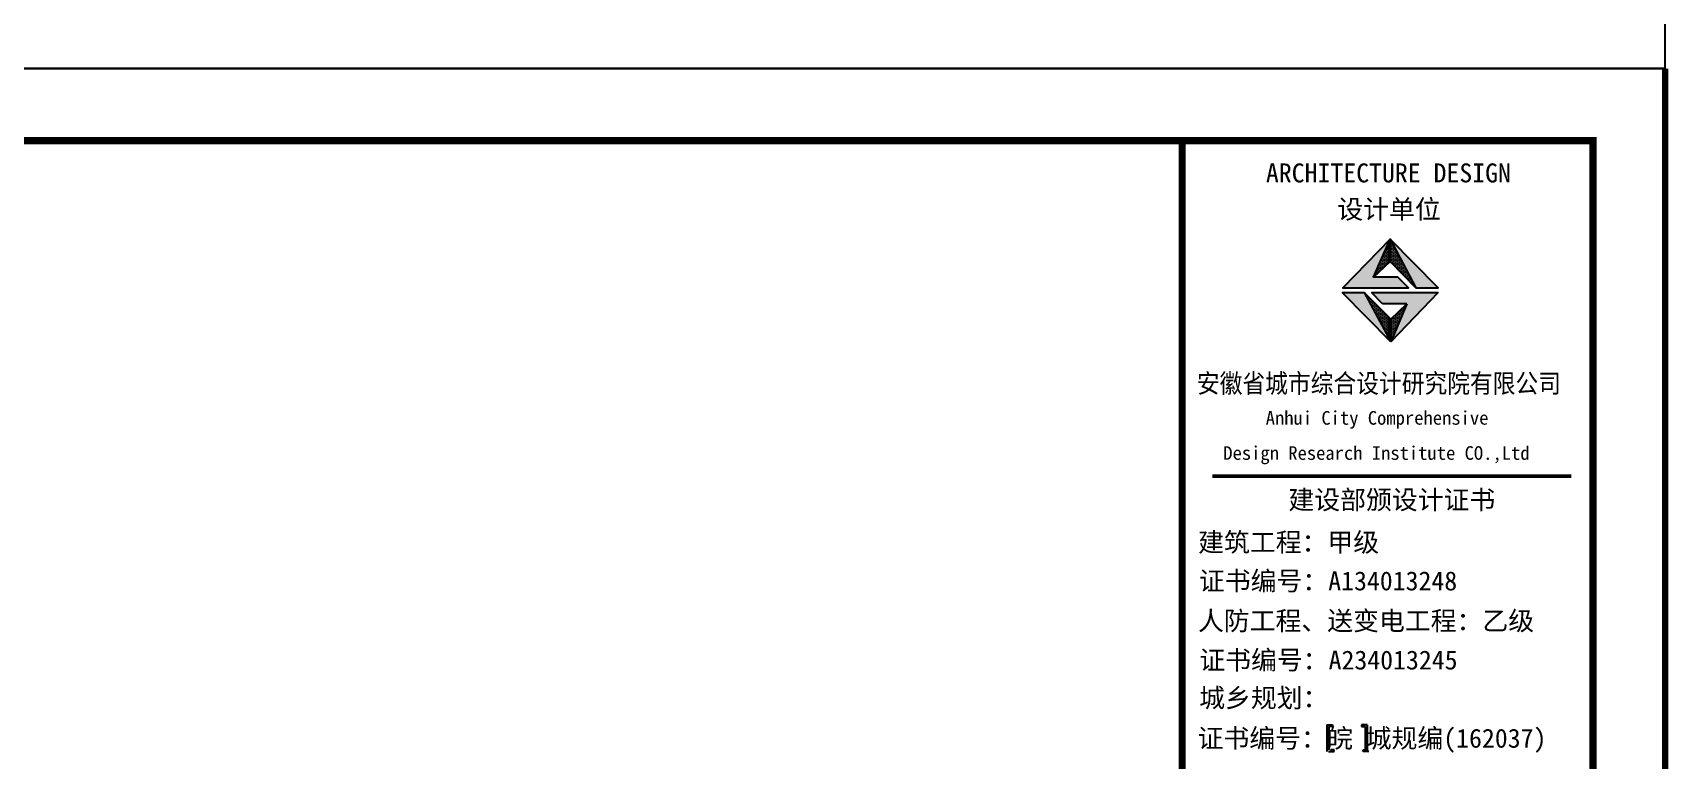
# Model space of a CAD drawing. Extents: x 4150464 to 4450492, y 75142 to 874437.
# Drawn here: x 4411926 to 4450492, y 610136 to 627296 of the extents above; entities that cross this region are included whole.
import ezdxf

# ---------------------------------------------------------------- set-up
doc = ezdxf.new("R2010")
doc.units = 0
doc.header["$LTSCALE"] = 1000
doc.header["$MEASUREMENT"] = 0
for name, color, linetype in [('A_DE_DETAIL_3', 144, 'Continuous'), ('PUB_TEXT', 7, 'Continuous'), ('PUB_TITLE', 4, 'Continuous'), ('图框', 7, 'Continuous')]:
    doc.layers.add(name, color=color, linetype=linetype)
doc.styles.add('黑体', font='simhei.ttf')
pattern_1 = [(0, (569013.884, 2086214.28), (15.9375, 31.875), [0, -31.875])]

# ---------------------------------------------------------------- blocks, each defined once
blk = doc.blocks.new('10')
at = {"layer": 'PUB_TITLE'}
blk.add_lwpolyline([(3429295, -238179), (3631425, -238179), (3631425, -95209), (3429295, -95209)], close=True, dxfattribs=at)

msp = doc.modelspace()

# ---------------------------------------------------------------- hatches: boundary and pattern name
for points in [[(4443544, 621532), (4443931, 622430), (4442815, 621283), (4444369, 621283), (4444111, 621532)], [(4443544, 621532), (4443931, 622430), (4442815, 621283), (4444369, 621283), (4444111, 621532)], [(4444540, 621278), (4445066, 621278), (4443931, 622430)], [(4444540, 621278), (4445066, 621278), (4443931, 622430)]]:
    msp.add_hatch(color=1).paths.add_polyline_path(points)
at = {"layer": 'A_DE_DETAIL_3'}
for points in [[(4443318, 621167), (4442802, 621167), (4443946, 620006)], [(4443318, 621167), (4442802, 621167), (4443946, 620006)], [(4443496, 621171), (4443750, 620905), (4444324, 620905), (4443946, 620006), (4445067, 621171)], [(4443496, 621171), (4443750, 620905), (4444324, 620905), (4443946, 620006), (4445067, 621171)]]:
    msp.add_hatch(color=1, dxfattribs=at).paths.add_polyline_path(points)
at = {"layer": 'PUB_TEXT'}
h = msp.add_hatch(dxfattribs=at)
h.set_pattern_fill('DOTS', color=256, scale=510, style=0)
h.set_pattern_definition(pattern_1)
h.paths.add_polyline_path([(4443946, 620006), (4443946, 620541), (4443318, 621167)])
h.paths.add_polyline_path([(4444324, 620905), (4443946, 620541), (4443946, 620006)])
h.paths.add_polyline_path([(4443931, 622430), (4443931, 621902), (4444540, 621278)])
h.paths.add_polyline_path([(4443931, 621902), (4443931, 622430), (4443544, 621532)])
h = msp.add_hatch(dxfattribs=at)
h.set_pattern_fill('DOTS', color=256, scale=510, style=0)
h.set_pattern_definition(pattern_1)
h.paths.add_polyline_path([(4443946, 620006), (4443946, 620541), (4443318, 621167)])
h.paths.add_polyline_path([(4444324, 620905), (4443946, 620541), (4443946, 620006)])
h.paths.add_polyline_path([(4443931, 622430), (4443931, 621902), (4444540, 621278)])
h.paths.add_polyline_path([(4443931, 621902), (4443931, 622430), (4443544, 621532)])
at = {"layer": '图框'}
for points in [[(4442490, 610930), (4442577, 610930), (4442577, 610973), (4442537, 610973), (4442443, 610973), (4442443, 610340), (4442537, 610340), (4442577, 610340), (4442577, 610384), (4442490, 610384)], [(4442490, 610930), (4442577, 610930), (4442577, 610973), (4442537, 610973), (4442443, 610973), (4442443, 610340), (4442537, 610340), (4442577, 610340), (4442577, 610384), (4442490, 610384)], [(4443348, 610384), (4443261, 610384), (4443261, 610340), (4443301, 610340), (4443395, 610340), (4443395, 610973), (4443301, 610973), (4443261, 610973), (4443261, 610930), (4443348, 610930)], [(4443348, 610384), (4443261, 610384), (4443261, 610340), (4443301, 610340), (4443395, 610340), (4443395, 610973), (4443301, 610973), (4443261, 610973), (4443261, 610930), (4443348, 610930)]]:
    msp.add_hatch(color=4, dxfattribs=at).paths.add_polyline_path(points)

# ---------------------------------------------------------------- linework, layer by layer
for p, q in [((4443544, 621532), (4443931, 622430)), ((4443544, 621532), (4443931, 622430)), ((4443931, 622430), (4444540, 621278)), ((4443931, 622430), (4444540, 621278)), ((4443946, 620006), (4442802, 621167)), ((4442802, 621167), (4443318, 621167)), ((4442802, 621167), (4443318, 621167)), ((4443946, 620006), (4442802, 621167)), ((4442802, 621167), (4443318, 621167)), ((4442802, 621167), (4443318, 621167)), ((4443946, 620541), (4443318, 621167)), ((4443946, 620541), (4443318, 621167)), ((4443496, 621171), (4445067, 621171)), ((4443750, 620905), (4443496, 621171)), ((4443496, 621171), (4445067, 621171)), ((4443750, 620905), (4443496, 621171)), ((4444324, 620905), (4443750, 620905)), ((4444324, 620905), (4443750, 620905)), ((4445067, 621171), (4443946, 620006)), ((4445067, 621171), (4443946, 620006)), ((4443946, 620541), (4444324, 620905)), ((4444324, 620905), (4443946, 620006)), ((4443946, 620541), (4444324, 620905)), ((4444324, 620905), (4443946, 620006)), ((4443946, 620006), (4443946, 620541)), ((4443946, 620006), (4443946, 620541)), ((4443946, 620006), (4443946, 620541)), ((4443946, 620006), (4443946, 620541))]:
    msp.add_line(p, q)
for points in [[(4444111, 621532), (4443544, 621532), (4443931, 621902), (4444540, 621278), (4445066, 621278), (4443931, 622430), (4442815, 621283), (4444369, 621283), (4444111, 621532)], [(4444111, 621532), (4443544, 621532), (4443931, 621902), (4444540, 621278), (4445066, 621278), (4443931, 622430), (4442815, 621283), (4444369, 621283), (4444111, 621532)], [(4443931, 622430), (4443931, 621902)], [(4443931, 622430), (4443931, 621902)]]:
    msp.add_lwpolyline(points)
at = {"layer": 'A_DE_DETAIL_3', "color": 1}
for p, q in [((4443946, 620006), (4442802, 621167)), ((4443946, 620006), (4442802, 621167)), ((4443318, 621167), (4443946, 620006)), ((4443318, 621167), (4443946, 620006))]:
    msp.add_line(p, q, dxfattribs=at)
at = {"layer": 'PUB_TITLE'}
msp.add_lwpolyline([(4248288, 483482), (4450418, 483482), (4450418, 626452), (4248288, 626452)], close=True, dxfattribs=at)
msp.add_lwpolyline([(4248288, 483482), (4450418, 483482), (4450418, 626452), (4248288, 626452)], close=True, dxfattribs=at)
at = {"layer": 'PUB_TITLE', "const_width": 170}
msp.add_lwpolyline([(4252538, 485182), (4448718, 485182), (4448718, 624752), (4252538, 624752)], close=True, dxfattribs=at)
msp.add_lwpolyline([(4252538, 485182), (4448718, 485182), (4448718, 624752), (4252538, 624752)], close=True, dxfattribs=at)
at = {"layer": '图框', "color": 4}
for p, q in [((4450418, 626452), (4450418, 540352)), ((4450418, 626452), (4450418, 566452)), ((4450418, 626452), (4450418, 540352)), ((4450418, 626452), (4450418, 566452)), ((4439028, 624752), (4439028, 485182)), ((4439028, 624752), (4439028, 485182)), ((4442443, 610973), (4442537, 610973)), ((4442443, 610973), (4442443, 610340)), ((4442443, 610973), (4442537, 610973)), ((4442443, 610973), (4442443, 610340)), ((4442577, 610930), (4442490, 610930)), ((4442490, 610930), (4442490, 610384)), ((4442577, 610930), (4442490, 610930)), ((4442490, 610930), (4442490, 610384)), ((4442537, 610973), (4442577, 610973)), ((4442537, 610973), (4442577, 610973)), ((4442577, 610973), (4442577, 610930)), ((4442577, 610973), (4442577, 610930)), ((4443301, 610973), (4443261, 610973)), ((4443261, 610973), (4443261, 610930)), ((4443301, 610973), (4443261, 610973)), ((4443261, 610973), (4443261, 610930)), ((4443261, 610930), (4443348, 610930)), ((4443261, 610930), (4443348, 610930)), ((4443395, 610973), (4443301, 610973)), ((4443395, 610973), (4443301, 610973)), ((4443348, 610930), (4443348, 610384)), ((4443348, 610930), (4443348, 610384)), ((4443395, 610973), (4443395, 610340)), ((4443395, 610973), (4443395, 610340)), ((4442482, 610340), (4442576, 610340)), ((4442482, 610340), (4442576, 610340)), ((4442616, 610384), (4442529, 610384)), ((4442616, 610384), (4442529, 610384)), ((4442576, 610340), (4442616, 610340)), ((4442576, 610340), (4442616, 610340)), ((4442616, 610340), (4442616, 610384)), ((4442616, 610340), (4442616, 610384)), ((4443300, 610340), (4443300, 610384)), ((4443300, 610384), (4443387, 610384)), ((4443300, 610340), (4443300, 610384)), ((4443300, 610384), (4443387, 610384)), ((4443340, 610340), (4443300, 610340)), ((4443340, 610340), (4443300, 610340)), ((4443434, 610340), (4443340, 610340)), ((4443434, 610340), (4443340, 610340))]:
    msp.add_line(p, q, dxfattribs=at)
for points, const_width in [([(4450418, 626452), (4450418, 540352)], 148), ([(4450418, 626452), (4450418, 566452)], 148), ([(4450418, 626452), (4450418, 540352)], 148), ([(4450418, 626452), (4450418, 566452)], 148), ([(4439028, 624752), (4439028, 485182)], 168), ([(4439028, 624752), (4439028, 485182)], 168), ([(4439741, 616837), (4448207, 616837)], 84.7), ([(4439741, 616837), (4448207, 616837)], 84.7)]:
    msp.add_lwpolyline(points, dxfattribs=dict(at, const_width=const_width))
at = {"layer": '图框', "color": 4, "const_width": 168}
msp.add_lwpolyline([(4439028, 624752), (4448718, 624752), (4448718, 485182), (4439028, 485182)], close=True, dxfattribs=at)
msp.add_lwpolyline([(4439028, 624752), (4448718, 624752), (4448718, 485182), (4439028, 485182)], close=True, dxfattribs=at)

# ---------------------------------------------------------------- block references
at = {"color": 0}
msp.add_blockref('10', (818992, 864631), dxfattribs=at)
msp.add_blockref('10', (818992, 864631), dxfattribs=at)

# ---------------------------------------------------------------- texts
at = {"layer": '图框', "color": 4, "style": '黑体'}
for s, height, p in [('ARCHITECTURE DESIGN', 447, (4441004, 623766)), ('ARCHITECTURE DESIGN', 447, (4441004, 623766)), ('设计单位', 447, (4442689, 622910)), ('设计单位', 447, (4442689, 622910)), ('Anhui City Comprehensive ', 321.71, (4440999, 618051)), ('Anhui City Comprehensive ', 321.71, (4440999, 618051)), (' Design Research Institute CO.,Ltd', 321.71, (4439780, 617223)), (' Design Research Institute CO.,Ltd', 321.71, (4439780, 617223)), ('建设部颁设计证书', 447, (4441535, 616057)), ('建设部颁设计证书', 447, (4441535, 616057)), (' 建筑工程：甲级', 447, (4439102, 615055)), (' 建筑工程：甲级', 447, (4439102, 615055)), ('证书编号：A134013248', 447, (4439425, 614144)), ('证书编号：A134013248', 447, (4439425, 614144)), ('人防工程、送变电工程：乙级', 447, (4439402, 613203)), ('人防工程、送变电工程：乙级', 447, (4439402, 613203)), ('证书编号：A234013245', 447, (4439434, 612278)), ('证书编号：A234013245', 447, (4439434, 612278)), ('城乡规划：', 447, (4439430, 611385)), ('城乡规划：', 447, (4439430, 611385)), ('证书编号：皖 城规编(162037)', 447, (4439394, 610433)), ('证书编号：皖 城规编(162037)', 447, (4439394, 610433))]:
    msp.add_text(s, height=height, dxfattribs=at).set_placement(p)
at = {"layer": '图框', "color": 4, "style": '黑体', "width": 0.88}
msp.add_text('安徽省城市综合设计研究院有限公司', height=447, dxfattribs=at).set_placement((4439377, 618803))
msp.add_text('安徽省城市综合设计研究院有限公司', height=447, dxfattribs=at).set_placement((4439377, 618803))

doc.saveas('drawing.dxf')
